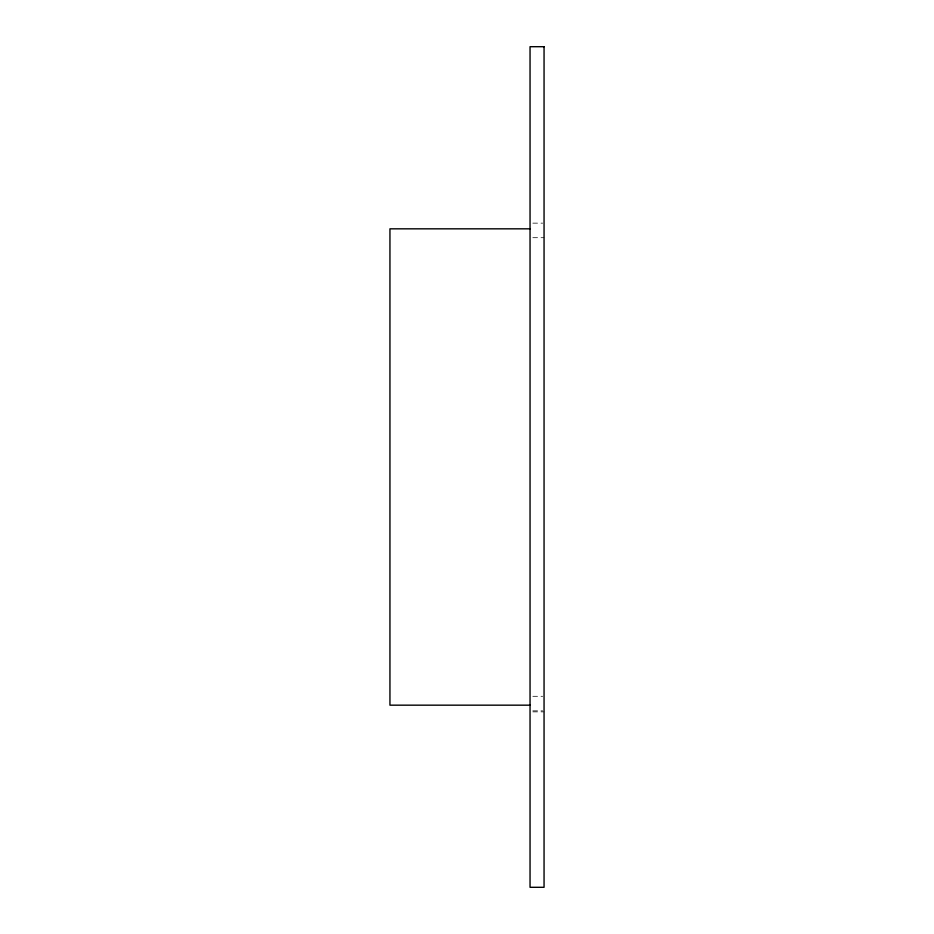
<?xml version="1.0" encoding="UTF-8"?>
<svg xmlns="http://www.w3.org/2000/svg" width="934" height="934" viewBox="0 0 934 934"><rect width="100%" height="100%" fill="white"/><g stroke="black" fill="none" stroke-linecap="round" stroke-linejoin="round"><path stroke-width="0.7" stroke-dasharray="4.67 3.5" d="M532.847 223.144L542.654 223.144M532.847 237.703L544.055 237.703M532.847 696.297L542.654 696.297M532.847 710.856L542.654 710.856M532.847 711.86L544.055 711.86"/><path stroke-width="1.4" d="M530.045 228.83L389.945 228.83L389.945 705.17L530.045 705.17M544.055 46.7L530.045 46.7L530.045 887.3L544.055 887.3L544.055 46.7"/></g></svg>
